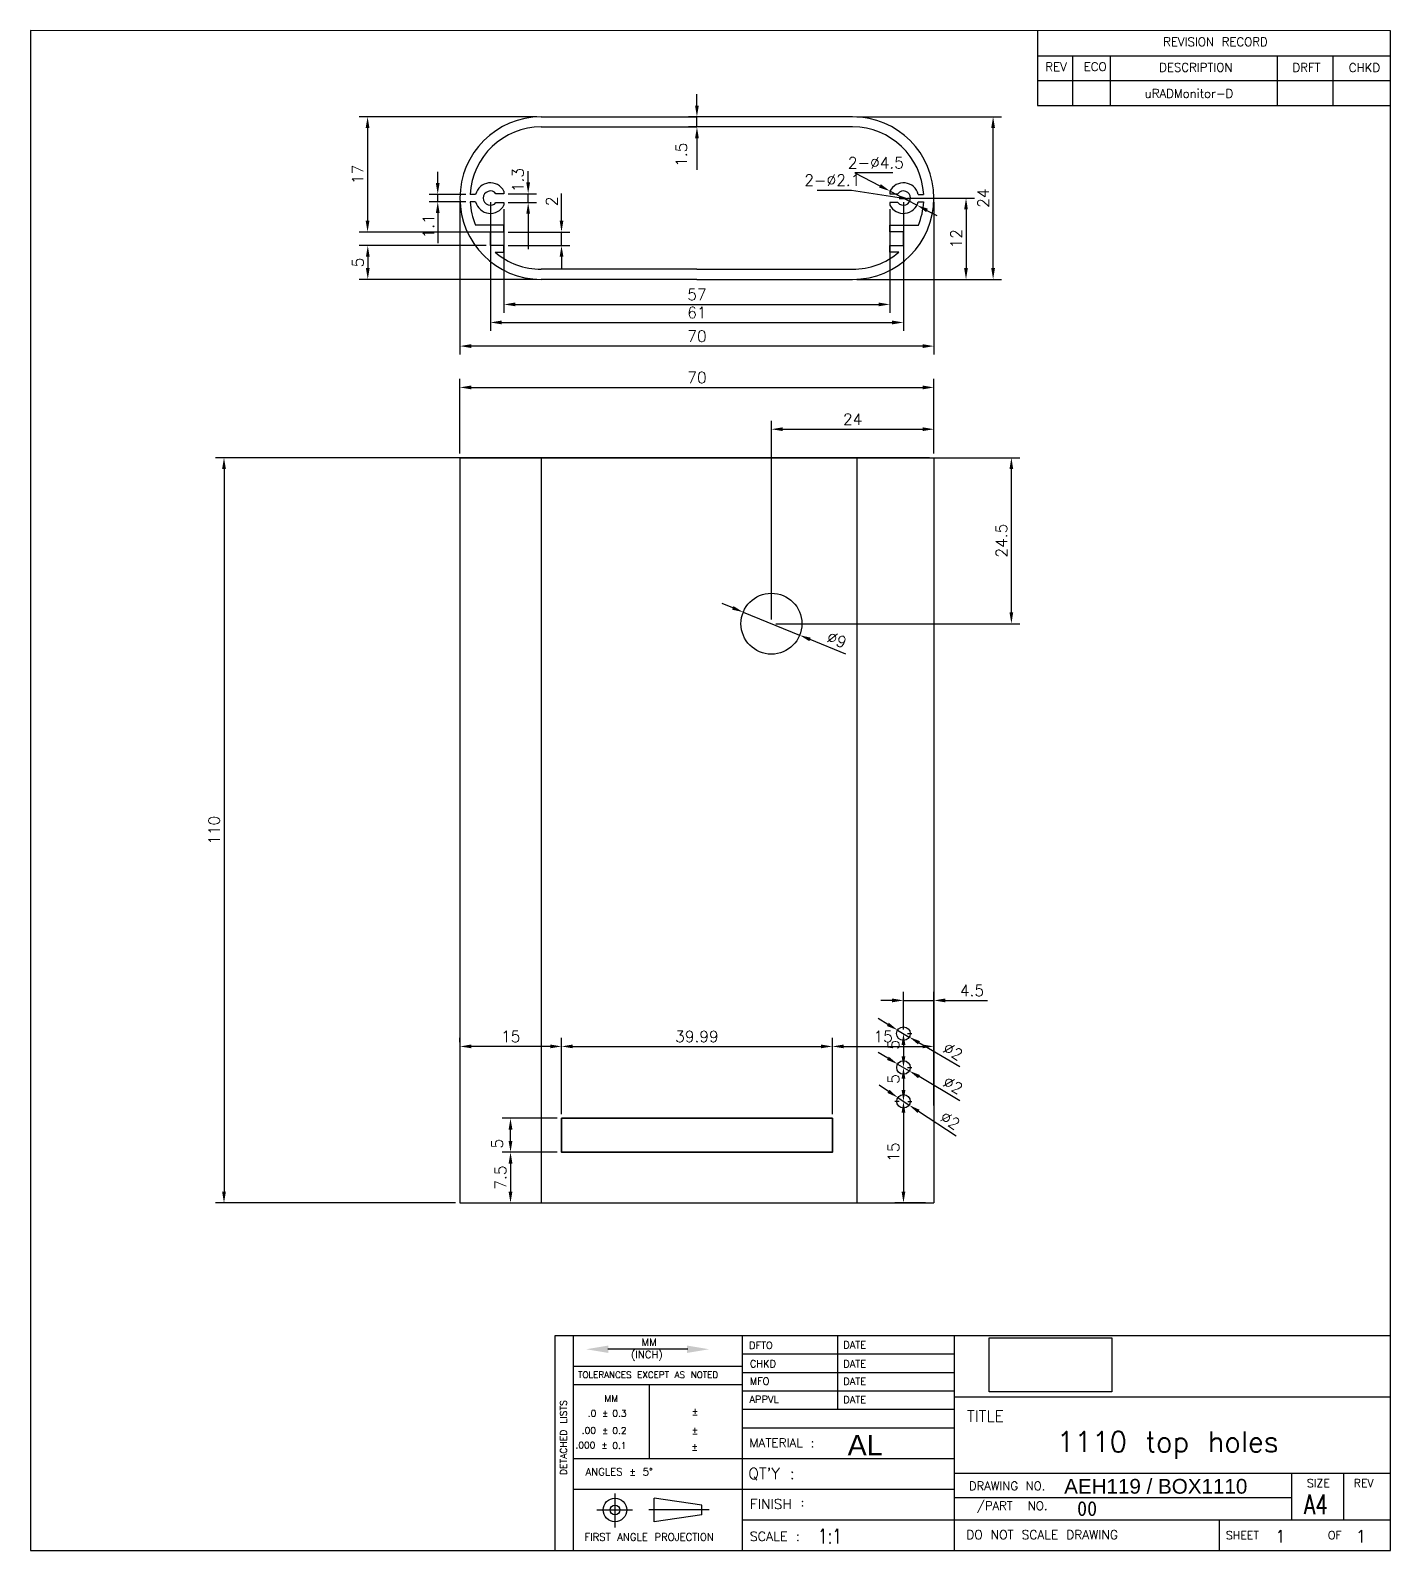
# Model space of a CAD drawing. Header units: millimetres. Extents: x 207 to 635, y 135 to 755.
# Drawn here: x 206.5 to 407.4, y 530.5 to 754.9 of the extents above; entities that cross this region are included whole.
import ezdxf

# ---------------------------------------------------------------- set-up
doc = ezdxf.new("R2010")
doc.units = ezdxf.units.MM
for name, color, linetype, lineweight in [('CAXA0', 7, 'Continuous', 70), ('标注', 3, 'Continuous', 0), ('绘图', 7, 'Continuous', 35)]:
    doc.layers.add(name, color=color, linetype=linetype, lineweight=lineweight)
doc.styles.add('_YES', font='ROMANC.SHX', dxfattribs={"height": 1.5})
doc.styles.add('ADESK2', font='romans')
doc.styles.get("Standard").update_dxf_attribs({"font": 'txt.shx'})
doc.dimstyles.new('ISO-25', dxfattribs={"dimtxt": 2.5, "dimasz": 2, "dimexe": 1.25, "dimexo": 0.625, "dimtad": 1, "dimdsep": 46, "dimtxsty": 'Standard', "dimcen": 2.5, "dimclrt": 256, "dimadec": 0, "dimazin": 0, "dimtfac": 1, "dimtmove": 0, "dimatfit": 3, "dimfxl": 1, "dimarcsym": 0})
picture_1 = doc.add_image_def('image1.jpg', size_in_pixel=(1070, 473))

# ---------------------------------------------------------------- blocks, each defined once
blk = doc.blocks.new('*D18')
at = {"layer": 'Defpoints', "color": 0, "lineweight": 35, "transparency": 16777216}
for p in [(335.46, 730.17), (327.96, 718.17), (344.7, 718.17)]:
    blk.add_point(p, dxfattribs=at)
at = {"layer": '标注', "color": 0, "lineweight": -2, "transparency": 16777216}
for p, q in [((336.08, 730.17), (345.95, 730.17)), ((344.7, 728.51), (344.7, 719.84)), ((328.58, 718.17), (345.95, 718.17))]:
    blk.add_line(p, q, dxfattribs=at)
at = {"layer": '标注', "color": 0, "lineweight": 35, "transparency": 16777216}
for points in [[(344.42, 728.51), (344.97, 728.51), (344.7, 730.17)], [(344.42, 719.84), (344.97, 719.84), (344.7, 718.17)]]:
    blk.add_solid(points, dxfattribs=at)
at = {"layer": '标注', "lineweight": 25, "transparency": 16777216, "insert": (343.24, 724.17), "char_height": 1.667, "attachment_point": 5, "rotation": 90}
blk.add_mtext('12', dxfattribs=at)
blk = doc.blocks.new('*D19')
at = {"layer": 'Defpoints', "color": 0, "lineweight": 35, "transparency": 16777216}
for p in [(269.96, 730.17), (339.96, 730.17), (269.96, 708.33)]:
    blk.add_point(p, dxfattribs=at)
at = {"layer": '标注', "color": 0, "lineweight": -2, "transparency": 16777216}
for p, q in [((269.96, 729.55), (269.96, 707.08)), ((339.96, 729.55), (339.96, 707.08)), ((338.29, 708.33), (271.63, 708.33))]:
    blk.add_line(p, q, dxfattribs=at)
at = {"layer": '标注', "color": 0, "lineweight": 35, "transparency": 16777216}
for points in [[(271.63, 708.61), (271.63, 708.05), (269.96, 708.33)], [(338.29, 708.61), (338.29, 708.05), (339.96, 708.33)]]:
    blk.add_solid(points, dxfattribs=at)
at = {"layer": '标注', "lineweight": 25, "transparency": 16777216, "insert": (304.96, 709.79), "char_height": 1.667, "attachment_point": 5}
blk.add_mtext('70', dxfattribs=at)
blk = doc.blocks.new('*D20')
at = {"layer": 'Defpoints', "color": 0, "lineweight": 35, "transparency": 16777216}
for p in [(274.46, 730.17), (335.46, 730.17), (335.46, 711.82)]:
    blk.add_point(p, dxfattribs=at)
at = {"layer": '标注', "color": 0, "lineweight": -2, "transparency": 16777216}
for p, q in [((274.46, 729.55), (274.46, 710.57)), ((335.46, 729.55), (335.46, 710.57)), ((276.13, 711.82), (333.79, 711.82))]:
    blk.add_line(p, q, dxfattribs=at)
at = {"layer": '标注', "color": 0, "lineweight": 35, "transparency": 16777216}
for points in [[(276.13, 712.1), (276.13, 711.54), (274.46, 711.82)], [(333.79, 712.1), (333.79, 711.54), (335.46, 711.82)]]:
    blk.add_solid(points, dxfattribs=at)
at = {"layer": '标注', "lineweight": 25, "transparency": 16777216, "insert": (304.96, 713.28), "char_height": 1.667, "attachment_point": 5}
blk.add_mtext('61', dxfattribs=at)
blk = doc.blocks.new('*D21')
at = {"layer": 'Defpoints', "color": 0, "lineweight": 35, "transparency": 16777216}
for p in [(276.46, 729.14), (333.46, 729.14), (333.46, 714.48)]:
    blk.add_point(p, dxfattribs=at)
at = {"layer": '标注', "color": 0, "lineweight": -2, "transparency": 16777216}
for p, q in [((276.46, 728.52), (276.46, 713.23)), ((333.46, 728.52), (333.46, 713.23)), ((278.13, 714.48), (331.79, 714.48))]:
    blk.add_line(p, q, dxfattribs=at)
at = {"layer": '标注', "color": 0, "lineweight": 35, "transparency": 16777216}
for points in [[(278.13, 714.76), (278.13, 714.21), (276.46, 714.48)], [(331.79, 714.76), (331.79, 714.21), (333.46, 714.48)]]:
    blk.add_solid(points, dxfattribs=at)
at = {"layer": '标注', "lineweight": 25, "transparency": 16777216, "insert": (304.96, 715.94), "char_height": 1.667, "attachment_point": 5}
blk.add_mtext('57', dxfattribs=at)
blk = doc.blocks.new('*D22')
at = {"layer": 'Defpoints', "color": 0, "lineweight": 35, "transparency": 16777216}
for p in [(327.96, 742.17), (348.7, 742.17), (328.58, 718.17)]:
    blk.add_point(p, dxfattribs=at)
at = {"layer": '标注', "color": 0, "lineweight": -2, "transparency": 16777216}
for p, q in [((328.58, 742.17), (349.95, 742.17)), ((348.7, 719.84), (348.7, 740.51)), ((329.21, 718.17), (349.95, 718.17))]:
    blk.add_line(p, q, dxfattribs=at)
at = {"layer": '标注', "color": 0, "lineweight": 35, "transparency": 16777216}
for points in [[(348.42, 740.51), (348.98, 740.51), (348.7, 742.17)], [(348.42, 719.84), (348.98, 719.84), (348.7, 718.17)]]:
    blk.add_solid(points, dxfattribs=at)
at = {"layer": '标注', "lineweight": 25, "transparency": 16777216, "insert": (347.24, 730.17), "char_height": 1.667, "attachment_point": 5, "rotation": 90}
blk.add_mtext('24', dxfattribs=at)
blk = doc.blocks.new('*D31')
at = {"layer": 'Defpoints', "color": 0, "lineweight": 35, "transparency": 16777216}
for p in [(339.96, 691.86), (235.12, 581.86), (269.96, 581.86)]:
    blk.add_point(p, dxfattribs=at)
at = {"layer": '标注', "color": 0, "lineweight": -2, "transparency": 16777216}
for p, q in [((339.33, 691.86), (233.87, 691.86)), ((235.12, 690.19), (235.12, 583.52)), ((269.33, 581.86), (233.87, 581.86))]:
    blk.add_line(p, q, dxfattribs=at)
at = {"layer": '标注', "color": 0, "lineweight": 35, "transparency": 16777216}
for points in [[(234.84, 690.19), (235.4, 690.19), (235.12, 691.86)], [(234.84, 583.52), (235.4, 583.52), (235.12, 581.86)]]:
    blk.add_solid(points, dxfattribs=at)
at = {"layer": '标注', "lineweight": 25, "transparency": 16777216, "insert": (233.66, 636.86), "char_height": 1.667, "attachment_point": 5, "rotation": 90}
blk.add_mtext('110', dxfattribs=at)
blk = doc.blocks.new('*D36')
at = {"layer": 'Defpoints', "color": 0, "lineweight": 35, "transparency": 16777216}
for p in [(276.46, 725.17), (284.96, 725.17), (276.46, 723.17)]:
    blk.add_point(p, dxfattribs=at)
at = {"layer": '标注', "color": 0, "lineweight": -2, "transparency": 16777216}
for p, q in [((284.96, 726.84), (284.96, 730.87)), ((277.08, 725.17), (286.21, 725.17)), ((284.96, 723.17), (284.96, 725.17)), ((277.08, 723.17), (286.21, 723.17)), ((284.96, 721.51), (284.96, 719.84))]:
    blk.add_line(p, q, dxfattribs=at)
at = {"layer": '标注', "color": 0, "lineweight": 35, "transparency": 16777216}
for points in [[(284.69, 726.84), (285.24, 726.84), (284.96, 725.17)], [(284.69, 721.51), (285.24, 721.51), (284.96, 723.17)]]:
    blk.add_solid(points, dxfattribs=at)
at = {"layer": '标注', "lineweight": 35, "transparency": 16777216, "insert": (283.51, 729.69), "char_height": 1.67, "attachment_point": 5, "rotation": 90}
blk.add_mtext('2', dxfattribs=at)
blk = doc.blocks.new('*D42')
at = {"layer": 'Defpoints', "color": 0, "lineweight": 35, "transparency": 16777216}
for p in [(274.46, 723.17), (256.35, 718.17), (281.96, 718.17)]:
    blk.add_point(p, dxfattribs=at)
at = {"layer": '标注', "color": 0, "lineweight": -2, "transparency": 16777216}
for p, q in [((273.83, 723.17), (255.1, 723.17)), ((256.35, 721.51), (256.35, 719.84)), ((281.33, 718.17), (255.1, 718.17))]:
    blk.add_line(p, q, dxfattribs=at)
at = {"layer": '标注', "color": 0, "lineweight": 35, "transparency": 16777216}
for points in [[(256.08, 721.51), (256.63, 721.51), (256.35, 723.17)], [(256.08, 719.84), (256.63, 719.84), (256.35, 718.17)]]:
    blk.add_solid(points, dxfattribs=at)
at = {"layer": '标注', "lineweight": 35, "transparency": 16777216, "insert": (254.9, 720.67), "char_height": 1.67, "attachment_point": 5, "rotation": 90}
blk.add_mtext('5', dxfattribs=at)
blk = doc.blocks.new('*D57')
at = {"layer": 'Defpoints', "color": 0, "lineweight": 35, "transparency": 16777216}
for p in [(281.96, 742.17), (256.32, 725.17), (277.08, 725.17)]:
    blk.add_point(p, dxfattribs=at)
at = {"layer": '标注', "color": 0, "lineweight": -2, "transparency": 16777216}
for p, q in [((281.33, 742.17), (255.07, 742.17)), ((256.32, 740.51), (256.32, 726.84)), ((276.46, 725.17), (255.07, 725.17))]:
    blk.add_line(p, q, dxfattribs=at)
at = {"layer": '标注', "color": 0, "lineweight": 35, "transparency": 16777216}
for points in [[(256.04, 740.51), (256.6, 740.51), (256.32, 742.17)], [(256.04, 726.84), (256.6, 726.84), (256.32, 725.17)]]:
    blk.add_solid(points, dxfattribs=at)
at = {"layer": '标注', "lineweight": 35, "transparency": 16777216, "insert": (254.86, 733.67), "char_height": 1.667, "attachment_point": 5, "rotation": 90}
blk.add_mtext('17', dxfattribs=at)
blk = doc.blocks.new('*D62')
at = {"layer": 'Defpoints', "color": 0, "lineweight": 35, "transparency": 16777216}
for p in [(339.96, 702.23), (269.96, 691.86), (339.96, 691.86)]:
    blk.add_point(p, dxfattribs=at)
at = {"layer": '标注', "color": 0, "lineweight": -2, "transparency": 16777216}
for p, q in [((269.96, 692.48), (269.96, 703.48)), ((339.96, 692.48), (339.96, 703.48)), ((271.63, 702.23), (338.29, 702.23))]:
    blk.add_line(p, q, dxfattribs=at)
at = {"layer": '标注', "color": 0, "lineweight": 35, "transparency": 16777216}
for points in [[(271.63, 702.51), (271.63, 701.95), (269.96, 702.23)], [(338.29, 702.51), (338.29, 701.95), (339.96, 702.23)]]:
    blk.add_solid(points, dxfattribs=at)
at = {"layer": '标注', "lineweight": 35, "transparency": 16777216, "insert": (304.96, 703.69), "char_height": 1.667, "attachment_point": 5}
blk.add_mtext('70', dxfattribs=at)
blk = doc.blocks.new('*D68')
at = {"layer": 'Defpoints', "color": 0, "lineweight": 35, "transparency": 16777216}
for p in [(284.96, 589.35), (276.18, 581.86), (277.43, 581.86)]:
    blk.add_point(p, dxfattribs=at)
at = {"layer": '标注', "color": 0, "lineweight": -2, "transparency": 16777216}
for p, q in [((284.34, 589.35), (276.18, 589.35)), ((277.43, 587.68), (277.43, 583.52)), ((276.8, 581.86), (278.68, 581.86))]:
    blk.add_line(p, q, dxfattribs=at)
at = {"layer": '标注', "color": 0, "lineweight": 35, "transparency": 16777216}
for points in [[(277.15, 587.68), (277.71, 587.68), (277.43, 589.35)], [(277.15, 583.52), (277.71, 583.52), (277.43, 581.86)]]:
    blk.add_solid(points, dxfattribs=at)
at = {"layer": '标注', "lineweight": 35, "transparency": 16777216, "insert": (275.97, 585.6), "char_height": 1.667, "attachment_point": 5, "rotation": 90}
blk.add_mtext('7.5', dxfattribs=at)
blk = doc.blocks.new('*D69')
at = {"layer": 'Defpoints', "color": 0, "lineweight": 35, "transparency": 16777216}
for p in [(269.96, 604.96), (269.96, 604.96), (284.96, 594.35)]:
    blk.add_point(p, dxfattribs=at)
at = {"layer": '标注', "color": 0, "lineweight": -2, "transparency": 16777216}
for p, q in [((269.96, 605.59), (269.96, 606.21)), ((284.96, 594.98), (284.96, 606.21)), ((283.3, 604.96), (271.63, 604.96))]:
    blk.add_line(p, q, dxfattribs=at)
at = {"layer": '标注', "color": 0, "lineweight": 35, "transparency": 16777216}
for points in [[(271.63, 605.24), (271.63, 604.69), (269.96, 604.96)], [(283.3, 605.24), (283.3, 604.69), (284.96, 604.96)]]:
    blk.add_solid(points, dxfattribs=at)
at = {"layer": '标注', "lineweight": 35, "transparency": 16777216, "insert": (277.46, 606.42), "char_height": 1.667, "attachment_point": 5}
blk.add_mtext('15', dxfattribs=at)
blk = doc.blocks.new('*D70')
at = {"layer": 'Defpoints', "color": 0, "lineweight": 35, "transparency": 16777216}
for p in [(339.96, 606.21), (339.96, 604.96), (324.96, 594.35)]:
    blk.add_point(p, dxfattribs=at)
at = {"layer": '标注', "color": 0, "lineweight": -2, "transparency": 16777216}
for p, q in [((324.96, 594.98), (324.96, 606.21)), ((326.62, 604.96), (338.29, 604.96)), ((339.96, 605.59), (339.96, 603.71))]:
    blk.add_line(p, q, dxfattribs=at)
at = {"layer": '标注', "color": 0, "lineweight": 35, "transparency": 16777216}
for points in [[(326.62, 605.24), (326.62, 604.69), (324.96, 604.96)], [(338.29, 605.24), (338.29, 604.69), (339.96, 604.96)]]:
    blk.add_solid(points, dxfattribs=at)
at = {"layer": '标注', "lineweight": 35, "transparency": 16777216, "insert": (332.46, 606.42), "char_height": 1.667, "attachment_point": 5}
blk.add_mtext('15', dxfattribs=at)
blk = doc.blocks.new('*D71')
at = {"layer": 'Defpoints', "color": 0, "lineweight": 35, "transparency": 16777216}
for p in [(324.96, 604.96), (284.96, 594.35), (324.96, 594.35)]:
    blk.add_point(p, dxfattribs=at)
at = {"layer": '标注', "color": 0, "lineweight": -2, "transparency": 16777216}
for p, q in [((284.96, 594.98), (284.96, 606.21)), ((324.96, 594.98), (324.96, 606.21)), ((286.63, 604.96), (323.29, 604.96))]:
    blk.add_line(p, q, dxfattribs=at)
at = {"layer": '标注', "color": 0, "lineweight": 35, "transparency": 16777216}
for points in [[(286.63, 605.24), (286.63, 604.69), (284.96, 604.96)], [(323.29, 605.24), (323.29, 604.69), (324.96, 604.96)]]:
    blk.add_solid(points, dxfattribs=at)
at = {"layer": '标注', "lineweight": 35, "transparency": 16777216, "insert": (304.96, 606.42), "char_height": 1.667, "attachment_point": 5}
blk.add_mtext('39.99', dxfattribs=at)
blk = doc.blocks.new('*D72')
at = {"layer": 'Defpoints', "color": 0, "lineweight": 35, "transparency": 16777216}
for p in [(277.43, 594.35), (284.96, 594.35), (277.43, 589.35)]:
    blk.add_point(p, dxfattribs=at)
at = {"layer": '标注', "color": 0, "lineweight": -2, "transparency": 16777216}
for p, q in [((284.34, 594.35), (276.18, 594.35)), ((277.43, 591.02), (277.43, 592.69)), ((276.8, 589.35), (276.18, 589.35))]:
    blk.add_line(p, q, dxfattribs=at)
at = {"layer": '标注', "color": 0, "lineweight": 35, "transparency": 16777216}
for points in [[(277.15, 592.69), (277.71, 592.69), (277.43, 594.35)], [(277.15, 591.02), (277.71, 591.02), (277.43, 589.35)]]:
    blk.add_solid(points, dxfattribs=at)
at = {"layer": '标注', "lineweight": 35, "transparency": 16777216, "insert": (275.47, 590.6), "char_height": 1.67, "attachment_point": 5, "rotation": 90}
blk.add_mtext('5', dxfattribs=at)
blk = doc.blocks.new('*D74')
at = {"layer": 'Defpoints', "color": 0, "lineweight": 35, "transparency": 16777216}
for p in [(311.8, 669.06), (320.13, 665.66)]:
    blk.add_point(p, dxfattribs=at)
at = {"layer": '标注', "color": 0, "lineweight": -2, "transparency": 16777216}
for p, q in [((310.25, 669.69), (308.71, 670.32)), ((311.8, 669.06), (320.13, 665.66)), ((326.94, 662.87), (321.67, 665.03))]:
    blk.add_line(p, q, dxfattribs=at)
at = {"layer": '标注', "color": 0, "lineweight": 35, "transparency": 16777216}
for points in [[(310.36, 669.95), (310.15, 669.43), (311.8, 669.06)], [(321.78, 665.29), (321.57, 664.77), (320.13, 665.66)]]:
    blk.add_solid(points, dxfattribs=at)
at = {"layer": '标注', "lineweight": 25, "transparency": 16777216, "insert": (325.63, 664.99), "char_height": 1.667, "attachment_point": 5, "rotation": 337.7794}
blk.add_mtext('∅9', dxfattribs=at)
blk = doc.blocks.new('*D75')
at = {"layer": 'Defpoints', "color": 0, "lineweight": 35, "transparency": 16777216}
for p in [(328.58, 691.86), (351.4, 691.86), (315.96, 667.36)]:
    blk.add_point(p, dxfattribs=at)
at = {"layer": '标注', "color": 0, "lineweight": -2, "transparency": 16777216}
for p, q in [((329.21, 691.86), (352.65, 691.86)), ((351.4, 669.03), (351.4, 690.19)), ((316.59, 667.36), (352.65, 667.36))]:
    blk.add_line(p, q, dxfattribs=at)
at = {"layer": '标注', "color": 0, "lineweight": 35, "transparency": 16777216}
for points in [[(351.12, 690.19), (351.67, 690.19), (351.4, 691.86)], [(351.12, 669.03), (351.67, 669.03), (351.4, 667.36)]]:
    blk.add_solid(points, dxfattribs=at)
at = {"layer": '标注', "lineweight": 35, "transparency": 16777216, "insert": (349.94, 679.61), "char_height": 1.667, "attachment_point": 5, "rotation": 90}
blk.add_mtext('24.5', dxfattribs=at)
blk = doc.blocks.new('*D76')
at = {"layer": 'Defpoints', "color": 0, "lineweight": 35, "transparency": 16777216}
for p in [(339.96, 696.06), (339.96, 691.86), (315.96, 667.36)]:
    blk.add_point(p, dxfattribs=at)
at = {"layer": '标注', "color": 0, "lineweight": -2, "transparency": 16777216}
for p, q in [((315.96, 667.98), (315.96, 697.31)), ((317.63, 696.06), (338.29, 696.06)), ((339.96, 692.48), (339.96, 697.31))]:
    blk.add_line(p, q, dxfattribs=at)
at = {"layer": '标注', "color": 0, "lineweight": 35, "transparency": 16777216}
for points in [[(317.63, 696.34), (317.63, 695.79), (315.96, 696.06)], [(338.29, 696.34), (338.29, 695.79), (339.96, 696.06)]]:
    blk.add_solid(points, dxfattribs=at)
at = {"layer": '标注', "lineweight": 35, "transparency": 16777216, "insert": (327.96, 697.52), "char_height": 1.667, "attachment_point": 5}
blk.add_mtext('24', dxfattribs=at)
blk = doc.blocks.new('*D90')
at = {"layer": 'Defpoints', "color": 0, "lineweight": 35, "transparency": 16777216}
for p in [(334.63, 597.41), (336.3, 596.3)]:
    blk.add_point(p, dxfattribs=at)
at = {"layer": '标注', "color": 0, "lineweight": -2, "transparency": 16777216}
for p, q in [((333.24, 598.33), (331.85, 599.25)), ((334.63, 597.41), (336.3, 596.3)), ((343.23, 591.7), (337.69, 595.38))]:
    blk.add_line(p, q, dxfattribs=at)
at = {"layer": '标注', "color": 0, "lineweight": 35, "transparency": 16777216}
for points in [[(333.39, 598.56), (333.09, 598.1), (334.63, 597.41)], [(337.84, 595.61), (337.53, 595.15), (336.3, 596.3)]]:
    blk.add_solid(points, dxfattribs=at)
at = {"layer": '标注', "lineweight": 25, "transparency": 16777216, "insert": (342.36, 594.03), "char_height": 1.667, "attachment_point": 5, "rotation": 326.4555}
blk.add_mtext('∅2', dxfattribs=at)
blk = doc.blocks.new('*D91')
at = {"layer": 'Defpoints', "color": 0, "lineweight": 35, "transparency": 16777216}
for p in [(335.46, 596.85), (335.46, 581.86), (339.33, 581.86)]:
    blk.add_point(p, dxfattribs=at)
at = {"layer": '标注', "color": 0, "lineweight": -2, "transparency": 16777216}
for p, q in [((336.09, 596.85), (336.71, 596.85)), ((335.46, 595.19), (335.46, 583.52)), ((338.71, 581.86), (334.21, 581.86))]:
    blk.add_line(p, q, dxfattribs=at)
at = {"layer": '标注', "color": 0, "lineweight": 35, "transparency": 16777216}
for points in [[(335.19, 595.19), (335.74, 595.19), (335.46, 596.85)], [(335.19, 583.52), (335.74, 583.52), (335.46, 581.86)]]:
    blk.add_solid(points, dxfattribs=at)
at = {"layer": '标注', "lineweight": 35, "transparency": 16777216, "insert": (334.01, 589.35), "char_height": 1.667, "attachment_point": 5, "rotation": 90}
blk.add_mtext('15', dxfattribs=at)
blk = doc.blocks.new('*D92')
at = {"layer": 'Defpoints', "color": 0, "lineweight": 35, "transparency": 16777216}
for p in [(334.6, 602.36), (336.32, 601.35)]:
    blk.add_point(p, dxfattribs=at)
at = {"layer": '标注', "color": 0, "lineweight": -2, "transparency": 16777216}
for p, q in [((333.16, 603.21), (331.73, 604.06)), ((334.6, 602.36), (336.32, 601.35)), ((343.77, 596.95), (337.76, 600.5))]:
    blk.add_line(p, q, dxfattribs=at)
at = {"layer": '标注', "color": 0, "lineweight": 35, "transparency": 16777216}
for points in [[(333.3, 603.45), (333.02, 602.97), (334.6, 602.36)], [(337.9, 600.74), (337.62, 600.26), (336.32, 601.35)]]:
    blk.add_solid(points, dxfattribs=at)
at = {"layer": '标注', "lineweight": 25, "transparency": 16777216, "insert": (342.78, 599.23), "char_height": 1.667, "attachment_point": 5, "rotation": 329.4654}
blk.add_mtext('∅2', dxfattribs=at)
blk = doc.blocks.new('*D93')
at = {"layer": 'Defpoints', "color": 0, "lineweight": 35, "transparency": 16777216}
for p in [(335.46, 601.86), (335.46, 596.85), (335.46, 596.85)]:
    blk.add_point(p, dxfattribs=at)
at = {"layer": '标注', "color": 0, "lineweight": -2, "transparency": 16777216}
for p, q in [((336.08, 601.86), (336.71, 601.86)), ((335.46, 600.19), (335.46, 598.52)), ((334.84, 596.85), (334.21, 596.85))]:
    blk.add_line(p, q, dxfattribs=at)
at = {"layer": '标注', "color": 0, "lineweight": 35, "transparency": 16777216}
for points in [[(335.19, 600.19), (335.74, 600.19), (335.46, 601.86)], [(335.19, 598.52), (335.74, 598.52), (335.46, 596.85)]]:
    blk.add_solid(points, dxfattribs=at)
at = {"layer": '标注', "lineweight": 35, "transparency": 16777216, "insert": (334.01, 600.16), "char_height": 1.67, "attachment_point": 5, "rotation": 90}
blk.add_mtext('5', dxfattribs=at)
blk = doc.blocks.new('*D94')
at = {"layer": 'Defpoints', "color": 0, "lineweight": 35, "transparency": 16777216}
for p in [(334.59, 607.37), (336.32, 606.35)]:
    blk.add_point(p, dxfattribs=at)
at = {"layer": '标注', "color": 0, "lineweight": -2, "transparency": 16777216}
for p, q in [((333.16, 608.21), (331.72, 609.06)), ((334.59, 607.37), (336.32, 606.35)), ((343.77, 601.95), (337.75, 605.5))]:
    blk.add_line(p, q, dxfattribs=at)
at = {"layer": '标注', "color": 0, "lineweight": 35, "transparency": 16777216}
for points in [[(333.3, 608.45), (333.02, 607.97), (334.59, 607.37)], [(337.89, 605.74), (337.61, 605.26), (336.32, 606.35)]]:
    blk.add_solid(points, dxfattribs=at)
at = {"layer": '标注', "lineweight": 25, "transparency": 16777216, "insert": (342.78, 604.23), "char_height": 1.667, "attachment_point": 5, "rotation": 329.4654}
blk.add_mtext('∅2', dxfattribs=at)
blk = doc.blocks.new('*D95')
at = {"layer": 'Defpoints', "color": 0, "lineweight": 35, "transparency": 16777216}
for p in [(339.96, 611.75), (335.46, 606.86), (339.96, 595.6)]:
    blk.add_point(p, dxfattribs=at)
at = {"layer": '标注', "color": 0, "lineweight": -2, "transparency": 16777216}
for p, q in [((335.46, 607.48), (335.46, 613)), ((339.96, 596.23), (339.96, 613)), ((333.79, 611.75), (332.12, 611.75)), ((335.46, 611.75), (339.96, 611.75)), ((341.63, 611.75), (347.87, 611.75))]:
    blk.add_line(p, q, dxfattribs=at)
at = {"layer": '标注', "color": 0, "lineweight": 35, "transparency": 16777216}
for points in [[(333.79, 612.03), (333.79, 611.47), (335.46, 611.75)], [(341.63, 612.03), (341.63, 611.47), (339.96, 611.75)]]:
    blk.add_solid(points, dxfattribs=at)
at = {"layer": '标注', "lineweight": 35, "transparency": 16777216, "insert": (345.58, 613.21), "char_height": 1.667, "attachment_point": 5}
blk.add_mtext('4.5', dxfattribs=at)
blk = doc.blocks.new('*D96')
at = {"layer": 'Defpoints', "color": 0, "lineweight": 35, "transparency": 16777216}
for p in [(335.46, 606.86), (335.46, 601.85), (335.46, 601.85)]:
    blk.add_point(p, dxfattribs=at)
at = {"layer": '标注', "color": 0, "lineweight": -2, "transparency": 16777216}
for p, q in [((336.08, 606.86), (336.71, 606.86)), ((335.46, 605.19), (335.46, 603.52)), ((336.09, 601.85), (336.71, 601.85))]:
    blk.add_line(p, q, dxfattribs=at)
at = {"layer": '标注', "color": 0, "lineweight": 35, "transparency": 16777216}
for points in [[(335.18, 605.19), (335.74, 605.19), (335.46, 606.86)], [(335.18, 603.52), (335.74, 603.52), (335.46, 601.85)]]:
    blk.add_solid(points, dxfattribs=at)
at = {"layer": '标注', "lineweight": 35, "transparency": 16777216, "insert": (334, 605.19), "char_height": 1.67, "attachment_point": 5, "rotation": 90}
blk.add_mtext('5', dxfattribs=at)

msp = doc.modelspace()

# ---------------------------------------------------------------- linework, layer by layer
at = {"layer": 'CAXA0', "color": 0, "lineweight": 25}
for p, q in [((407.403, 754.857), (206.526, 754.926)), ((206.526, 754.926), (206.526, 530.546)), ((355.241, 754.857), (355.241, 743.835)), ((407.403, 530.546), (407.403, 754.857)), ((355.241, 751.183), (407.403, 751.183)), ((360.475, 743.835), (360.475, 751.183)), ((366.059, 743.835), (366.059, 751.183)), ((390.68, 743.835), (390.68, 751.183)), ((398.932, 743.835), (398.932, 751.183)), ((355.241, 747.509), (407.403, 747.509)), ((355.241, 743.835), (407.403, 743.835)), ((206.526, 730.841), (206.526, 530.546)), ((206.526, 730.841), (206.526, 530.546)), ((286.754, 530.546), (286.754, 562.295)), ((311.623, 562.295), (311.623, 530.546)), ((325.75, 551.41), (325.75, 562.295)), ((342.996, 530.546), (342.996, 562.295)), ((303.614, 560.266), (291.796, 560.266)), ((311.623, 559.574), (342.996, 559.574)), ((286.754, 557.76), (311.623, 557.76)), ((311.623, 556.853), (342.996, 556.853)), ((286.754, 555.038), (311.623, 555.038)), ((297.947, 544.153), (297.947, 555.038)), ((311.623, 554.131), (342.996, 554.131)), ((342.996, 553.224), (407.403, 553.224)), ((311.623, 551.41), (342.996, 551.41)), ((311.623, 548.688), (342.996, 548.688)), ((286.754, 544.153), (342.996, 544.153)), ((342.996, 541.976), (407.403, 541.976)), ((392.822, 535.081), (392.822, 541.976)), ((400.509, 535.081), (400.509, 541.976)), ((286.754, 539.617), (342.996, 539.617)), ((292.858, 538.956), (292.858, 533.942)), ((290.156, 536.546), (295.463, 536.546)), ((306.752, 536.546), (297.875, 536.546)), ((298.647, 534.809), (298.647, 538.282)), ((305.691, 537.27), (298.647, 538.282)), ((305.691, 535.822), (305.691, 537.27)), ((342.996, 538.363), (392.822, 538.363)), ((305.691, 535.822), (298.647, 534.809)), ((311.623, 535.081), (342.996, 535.081)), ((342.996, 535.081), (407.403, 535.081)), ((382.127, 530.546), (382.127, 535.081)), ((206.526, 530.546), (407.403, 530.546))]:
    msp.add_line(p, q, dxfattribs=at)
at = {"layer": 'CAXA0', "lineweight": 25}
for p, q in [((276.459, 731.204), (276.459, 730.823)), ((276.459, 729.523), (276.459, 729.142)), ((333.459, 731.204), (333.459, 730.823)), ((333.459, 729.523), (333.459, 729.142))]:
    msp.add_line(p, q, dxfattribs=at)
at = {"layer": 'CAXA0', "color": 0, "linetype": 'Continuous', "lineweight": 25}
for p, q in [((284.033, 530.546), (284.033, 562.295)), ((284.033, 562.295), (407.403, 562.295))]:
    msp.add_line(p, q, dxfattribs=at)
at = {"layer": 'CAXA0', "color": 0, "lineweight": 25}
for radius in [1.737, 0.724]:
    msp.add_circle((292.858, 536.546), radius, dxfattribs=at)
for points in [[(291.878, 559.721), (291.878, 560.81), (288.612, 560.266)], [(303.486, 560.81), (303.486, 559.721), (306.752, 560.266)]]:
    msp.add_solid(points, dxfattribs=at)
at = {"layer": '标注', "lineweight": 25}
for p, q in [((304.959, 743.84), (304.959, 745.507)), ((304.959, 740.673), (304.959, 742.173)), ((304.959, 739.006), (304.959, 734.327)), ((280.037, 732.49), (280.037, 734.157)), ((333.883, 733.925), (328.258, 733.925)), ((328.258, 733.925), (331.985, 731.983)), ((270.848, 730.723), (265.432, 730.723)), ((270.848, 729.623), (265.432, 729.623)), ((277.084, 730.823), (281.287, 730.823)), ((277.084, 729.523), (281.287, 729.523)), ((280.037, 729.523), (280.037, 730.823)), ((322.739, 731.348), (327.808, 731.348)), ((327.808, 731.348), (334.849, 730.267)), ((337.454, 729.133), (333.463, 731.213)), ((280.037, 727.856), (280.037, 722.624)), ((338.932, 728.363), (340.41, 727.593))]:
    msp.add_line(p, q, dxfattribs=at)
at = {"layer": '标注', "color": 0, "lineweight": 25}
for p, q in [((269.959, 691.855), (269.959, 581.855)), ((269.959, 691.855), (339.959, 691.855)), ((281.959, 691.855), (281.959, 581.855)), ((328.584, 691.855), (328.584, 581.855)), ((339.959, 691.855), (339.959, 581.855)), ((269.959, 581.855), (339.959, 581.855))]:
    msp.add_line(p, q, dxfattribs=at)
at = {"layer": '标注', "color": 1, "lineweight": 35}
msp.add_lwpolyline([(284.963, 594.353), (324.958, 594.353), (324.958, 589.351), (284.963, 589.351)], close=True, dxfattribs=at)
at = {"layer": '标注', "lineweight": 25}
for points in [[(304.681, 743.84), (305.236, 743.84), (304.959, 742.173)], [(304.681, 739.006), (305.236, 739.006), (304.959, 740.673)], [(266.404, 732.39), (266.96, 732.39), (266.682, 730.723)], [(279.759, 732.49), (280.315, 732.49), (280.037, 730.823)], [(266.404, 727.956), (266.96, 727.956), (266.682, 729.623)], [(279.759, 727.856), (280.315, 727.856), (280.037, 729.523)], [(334.891, 730.541), (334.807, 729.992), (336.497, 730.014)], [(339.061, 728.61), (338.804, 728.117), (337.454, 729.133)]]:
    msp.add_solid(points, dxfattribs=at)
at = {"layer": '绘图', "lineweight": 25}
for p, q in [((281.959, 742.173), (304.959, 742.173)), ((281.959, 740.673), (304.959, 740.673)), ((327.334, 742.173), (303.709, 742.173)), ((327.334, 740.673), (303.709, 740.673)), ((327.959, 742.173), (304.959, 742.173)), ((327.959, 740.673), (304.959, 740.673)), ((266.682, 732.39), (266.682, 734.057)), ((266.682, 729.623), (266.682, 730.723)), ((272.277, 730.723), (271.473, 730.723)), ((272.277, 729.623), (271.473, 729.623)), ((276.459, 730.823), (275.283, 730.823)), ((275.283, 729.523), (276.459, 729.523)), ((333.459, 730.823), (334.634, 730.823)), ((334.634, 729.523), (333.459, 729.523)), ((337.64, 730.723), (338.444, 730.723)), ((337.64, 729.623), (338.444, 729.623)), ((266.682, 727.956), (266.682, 723.502)), ((276.459, 726.173), (272.25, 726.173)), ((274.459, 723.173), (274.459, 725.173)), ((274.459, 725.173), (276.459, 725.173)), ((276.459, 725.173), (276.459, 726.173)), ((333.459, 725.173), (333.459, 726.173)), ((333.459, 726.173), (337.667, 726.173)), ((335.459, 725.173), (333.459, 725.173)), ((335.459, 723.173), (335.459, 725.173)), ((276.459, 723.173), (274.459, 723.173)), ((276.459, 722.173), (276.459, 723.173)), ((333.459, 722.173), (333.459, 723.173)), ((333.459, 723.173), (335.459, 723.173)), ((275.158, 722.173), (276.459, 722.173)), ((334.759, 722.173), (333.459, 722.173)), ((304.959, 719.673), (281.959, 719.673)), ((304.959, 718.173), (281.959, 718.173)), ((304.959, 719.673), (327.959, 719.673)), ((304.959, 718.173), (327.959, 718.173))]:
    msp.add_line(p, q, dxfattribs=at)
at = {"layer": '绘图', "color": 6, "lineweight": 25}
msp.add_circle((315.963, 667.36), 4.5, dxfattribs=at)
at = {"layer": '绘图', "color": 1, "lineweight": 25}
for centre in [(335.456, 606.857), (335.459, 601.857), (335.463, 596.854)]:
    msp.add_circle(centre, 1, dxfattribs=at)
at = {"layer": '绘图', "lineweight": 25}
for centre, radius, start, end in [((281.959, 730.173), 12, 90, 270), ((281.959, 730.173), 10.5, 90, 176.99742), ((327.959, 730.173), 12, 270, 90), ((327.959, 730.173), 10.5, 3.00258, 90), ((274.459, 730.173), 2.25, 27.26604, 165.851), ((335.459, 730.173), 2.25, 14.149, 152.73396), ((281.959, 730.173), 10.5, 183.00258, 202.39269), ((274.459, 730.173), 2.25, 194.149, 332.73396), ((274.459, 730.173), 1.05, 38.24662, 321.75338), ((335.459, 730.173), 2.25, 207.26604, 345.851), ((335.459, 730.173), 1.05, 218.24662, 141.75338), ((327.959, 730.173), 10.5, 337.60731, 356.99742), ((281.959, 730.173), 10.5, 229.63241, 270), ((327.959, 730.173), 10.5, 270, 310.36759)]:
    msp.add_arc(centre, radius, start, end, dxfattribs=at)
msp.add_solid([(332.114, 732.229), (331.857, 731.737), (333.463, 731.213)], dxfattribs=at)

# ---------------------------------------------------------------- texts
at = {"layer": 'CAXA0', "color": 0, "lineweight": 25}
for s, height, p in [('REVISION RECORD', 1.26998, (373.815, 752.611)), ('ECO', 1.27, (362.086, 748.935)), ('DRFT', 1.27, (392.911, 748.818)), ('CHKD', 1.27, (401.231, 748.798)), ('MM', 1.0886, (296.78, 560.748)), ('DFTO', 1.0581, (312.664, 560.304)), ('(INCH)', 1.0886, (295.214, 558.935)), ('TOLERANCES EXCEPT AS NOTED', 0.94342, (287.413, 556.025)), ('CHKD', 1.0581, (312.783, 557.594)), ('MFO', 1.0581, (312.772, 555.027)), ('MM ', 0.9797, (291.304, 552.485)), ('APPVL', 1.0581, (312.726, 552.339)), ('.0 %%P ', 0.9797, (288.833, 550.316)), ('0.3', 0.9797, (292.463, 550.316)), (' %%P', 1.0886, (303.2, 550.527)), ('TITLE', 1.6764, (344.839, 549.539)), ('.00 %%P ', 0.9797, (287.958, 547.799)), ('0.2', 0.9797, (292.463, 547.758)), (' %%P', 1.0886, (303.184, 547.731)), ('.000 %%P ', 0.9797, (287.022, 545.629)), ('0.1', 0.9797, (292.463, 545.549)), (' %%P', 1.0886, (303.154, 545.32)), ('MATERIAL :', 1.303, (312.718, 545.808)), ('ANGLES %%P 5%%d', 1.08856, (288.523, 541.63)), ("QT'Y :", 1.6459, (312.558, 541.096)), ('DRAWING NO.', 1.25647, (345.123, 539.467)), ('FINISH', 1.4696, (312.791, 536.689)), ('/PART  NO.', 1.2565, (346.307, 536.536)), ('FIRST ANGLE PROJECTION', 1.08856, (288.347, 532.008)), ('SCALE :', 1.3716, (312.761, 531.963)), ('DO NOT SCALE DRAWING', 1.3226, (344.725, 532.231))]:
    msp.add_text(s, height=height, dxfattribs=at).set_placement(p)
for s, height, style, p in [('REV', 1.27, 'ADESK2', (356.416, 748.911)), ('DESCRIPTION', 1.26998, 'ADESK2', (373.226, 748.836)), ('uRADMonitor-D', 1.26998, 'ADESK2', (371.097, 744.985)), ('DATE', 1.0613, 'ADESK2', (326.581, 560.379)), ('DATE', 1.0613, 'ADESK2', (326.581, 557.581)), ('DATE', 1.0613, 'ADESK2', (326.581, 554.99)), ('DATE', 1.0613, 'ADESK2', (326.581, 552.295)), ('SIZE', 1.1793, 'ADESK2', (395.04, 539.906)), ('REV', 1.1793, 'ADESK2', (401.969, 539.906)), (':', 1.134, '_YES', (320.327, 537.091)), ('SHEET', 1.1793, 'ADESK2', (383.085, 532.224)), ('OF', 1.1793, 'ADESK2', (398.147, 532.231))]:
    msp.add_text(s, height=height, dxfattribs=dict(at, style=style)).set_placement(p)
msp.add_text('DETACHED LISTS', height=0.99785, rotation=90, dxfattribs=at).set_placement((285.744, 541.684))
at = {"layer": 'CAXA0', "color": 0, "lineweight": 25, "width": 0.75}
msp.add_text('A4', height=2.9028, dxfattribs=at).set_placement((394.577, 535.903))
at = {"layer": 'CAXA0', "color": 0, "lineweight": 25}
for s, insert, char_height, width, attachment_point in [('{\\fArial|b0|i0|c0|p34;AL}', (329.799, 546.109), 3.02377, 65.93676, 5), ('1110 top holes', (374.495, 546.109), 3.02377, 65.93676, 5), ('{\\fArial|b0|i0|c0|p32;AEH119 / BOX1110}', (359.195, 541.124), 2.17712, 65.073, 1), ('{\\fSimSun|b0|i0|c134|p2;00}', (361.099, 537.845), 2.17712, 65.073, 1)]:
    msp.add_mtext(s, dxfattribs=dict(at, insert=insert, char_height=char_height, width=width, attachment_point=attachment_point))
at = {"layer": 'CAXA0', "color": 0, "lineweight": 25, "width": 0.75}
msp.add_attdef('1:1', (322.842, 531.6), '', height=2.177, dxfattribs=at)
at = {"layer": 'CAXA0', "color": 0, "lineweight": 25}
for p, s in [((390.357, 531.752), 'X'), ((402.245, 531.752), 'Y')]:
    msp.add_attdef('1', p, s, height=1.814, dxfattribs=at)
at = {"layer": '标注', "lineweight": 25, "char_height": 1.6667, "attachment_point": 5, "rotation": 90}
for s, insert in [('1.5', (302.66, 736.571)), ('1.3', (278.532, 732.839)), ('1.1', (265.302, 726.008))]:
    msp.add_mtext(s, dxfattribs=dict(at, insert=insert))
at = {"layer": '标注', "lineweight": 25, "char_height": 1.6667, "attachment_point": 5}
for s, insert in [('2-∅4.5', (331.383, 735.383)), ('2-∅2.1', (324.962, 732.806))]:
    msp.add_mtext(s, dxfattribs=dict(at, insert=insert))

# ---------------------------------------------------------------- dimensions: what is measured, and where the dimension line sits
at = {"layer": '标注', "lineweight": 35}
for base, p1, p2, angle, picture, middle in [((256.322, 725.173), (281.959, 742.173), (277.084, 725.173), 90, '*D57', (254.864, 733.673)), ((284.964, 725.173), (276.459, 723.173), (276.459, 725.173), 270, '*D36', (283.506, 729.687)), ((256.353, 718.173), (274.459, 723.173), (281.959, 718.173), 270, '*D42', (254.895, 720.673)), ((351.3968, 691.8553), (315.963, 667.36), (328.5837, 691.8553), 90, '*D75', (349.939, 679.6076))]:
    dim = msp.add_linear_dim(base=base, p1=p1, p2=p2, angle=angle, dimstyle='ISO-25', override={"dimtxt": 1.6667, "dimasz": 1.6667, "dimgap": 0.6245}, dxfattribs=at)
    dim.commit()
    dim.dimension.update_dxf_attribs({"geometry": picture, "text_midpoint": middle})
at = {"layer": '标注', "lineweight": 25}
for base, p1, p2, picture, middle in [((348.699, 742.173), (328.584, 718.173), (327.959, 742.173), '*D22', (347.241, 730.173)), ((344.695, 718.173), (335.459, 730.173), (327.959, 718.173), '*D18', (343.237, 724.173))]:
    dim = msp.add_linear_dim(base=base, p1=p1, p2=p2, angle=90, dimstyle='ISO-25', override={"dimtxt": 1.6667, "dimasz": 1.6667, "dimgap": 0.6245}, dxfattribs=at)
    dim.commit()
    dim.dimension.update_dxf_attribs({"geometry": picture, "text_midpoint": middle})
for base, p1, p2, picture, middle in [((269.959, 708.33), (339.959, 730.173), (269.959, 730.173), '*D19', (304.959, 709.788)), ((335.459, 711.818), (274.459, 730.173), (335.459, 730.173), '*D20', (304.959, 713.276)), ((333.459, 714.485), (276.459, 729.142), (333.459, 729.142), '*D21', (304.959, 715.942))]:
    dim = msp.add_linear_dim(base=base, p1=p1, p2=p2, dimstyle='ISO-25', override={"dimtxt": 1.6667, "dimasz": 1.6667, "dimgap": 0.6245}, dxfattribs=at)
    dim.commit()
    dim.dimension.update_dxf_attribs({"geometry": picture, "text_midpoint": middle})
at = {"layer": '标注', "lineweight": 35}
dim = msp.add_linear_dim(base=(339.959, 702.229), p1=(269.959, 691.855), p2=(339.959, 691.855), dimstyle='ISO-25', override={"dimtxt": 1.6667, "dimasz": 1.6667, "dimgap": 0.6245}, dxfattribs=at)
dim.commit()
dim.dimension.update_dxf_attribs({"geometry": '*D62', "text_midpoint": (304.959, 702.229), "dimtype": 160})
for base, p1, p2, picture, middle in [((339.959, 696.065), (315.963, 667.36), (339.959, 691.855), '*D76', (327.961, 697.523)), ((339.959, 611.748), (335.456, 606.857), (339.959, 595.604), '*D95', (345.583, 613.206)), ((269.959, 604.963), (284.963, 594.353), (269.959, 604.963), '*D69', (277.461, 606.421)), ((324.9578, 604.96293), (284.96282, 594.35342), (324.9578, 594.35342), '*D71', (304.96031, 606.42078)), ((339.959, 604.963), (324.958, 594.353), (339.959, 606.213), '*D70', (332.458, 606.421))]:
    dim = msp.add_linear_dim(base=base, p1=p1, p2=p2, dimstyle='ISO-25', override={"dimtxt": 1.6667, "dimasz": 1.6667, "dimgap": 0.6245}, dxfattribs=at)
    dim.commit()
    dim.dimension.update_dxf_attribs({"geometry": picture, "text_midpoint": middle})
at = {"layer": '标注', "lineweight": 25}
dim = msp.add_linear_dim(base=(235.121, 581.855), p1=(339.959, 691.855), p2=(269.959, 581.855), angle=90, dimstyle='ISO-25', override={"dimtxt": 1.6667, "dimasz": 1.6667, "dimgap": 0.6245}, dxfattribs=at)
dim.commit()
dim.dimension.update_dxf_attribs({"geometry": '*D31', "text_midpoint": (235.121, 636.855), "dimtype": 160})
dim = msp.add_diameter_dim_2p(p1=(311.797, 669.062), p2=(320.129, 665.658), dimstyle='ISO-25', override={"dimtxt": 1.6667, "dimasz": 1.6667, "dimgap": 0.6245}, dxfattribs=at)
dim.commit()
dim.dimension.update_dxf_attribs({"geometry": '*D74', "text_midpoint": (325.63, 664.986)})
for p1, p2, picture, middle in [((334.594, 607.366), (336.317, 606.349), '*D94', (342.036, 602.976)), ((334.598, 602.365), (336.321, 601.349), '*D92', (342.04, 597.975)), ((334.63, 597.406), (336.297, 596.301), '*D90', (341.552, 592.817))]:
    dim = msp.add_diameter_dim_2p(p1=p1, p2=p2, dimstyle='ISO-25', override={"dimtxt": 1.6667, "dimasz": 1.6667, "dimgap": 0.6245}, dxfattribs=at)
    dim.commit()
    dim.dimension.update_dxf_attribs({"geometry": picture, "text_midpoint": middle, "dimtype": 163})
at = {"layer": '标注', "lineweight": 35}
for base, p1, p2, override, picture, middle in [((335.463, 601.855), (335.456, 606.857), (335.463, 601.855), {"dimtxt": 1.6667, "dimasz": 1.6667, "dimgap": 0.6245}, '*D96', (335.463, 605.191)), ((335.463, 596.854), (335.459, 601.857), (335.463, 596.854), {"dimtxt": 1.6667, "dimasz": 1.6667, "dimgap": 0.6245, "dimtmove": 2}, '*D93', (334.005, 600.159)), ((335.463, 581.855), (335.463, 596.854), (339.334, 581.855), {"dimtxt": 1.6667, "dimasz": 1.6667, "dimgap": 0.6245}, '*D91', (335.463, 589.355)), ((277.429, 594.353), (277.429, 589.351), (284.963, 594.353), {"dimtxt": 1.6667, "dimasz": 1.6667, "dimgap": 0.6245, "dimtmove": 2}, '*D72', (275.467, 590.602)), ((277.429, 581.855), (284.963, 589.351), (276.179, 581.855), {"dimtxt": 1.6667, "dimasz": 1.6667, "dimgap": 0.6245}, '*D68', (277.429, 585.603))]:
    dim = msp.add_linear_dim(base=base, p1=p1, p2=p2, angle=90, dimstyle='ISO-25', override=override, dxfattribs=at)
    dim.commit()
    dim.dimension.update_dxf_attribs({"geometry": picture, "text_midpoint": middle, "dimtype": 160})

# ---------------------------------------------------------------- pictures from other files: only their frames are drawn
at = {"layer": '绘图', "lineweight": 25}
image = msp.add_image(picture_1, insert=(348.123, 553.957), size_in_units=(18.119, 8.009), dxfattribs=at)
image.dxf.flags = 7

doc.saveas('drawing.dxf')
